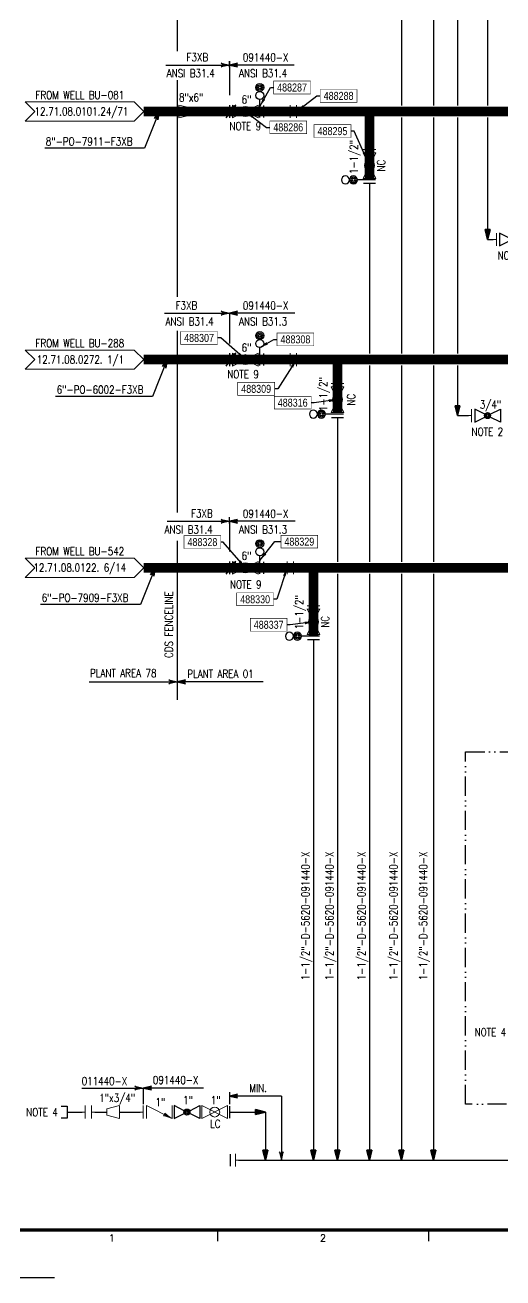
# Model space of a CAD drawing. Header units: millimetres. Extents: x -287 to 5653, y -5 to 599.
# Drawn here: x 35.8 to 185, y 0 to 391.3 of the extents above; entities that cross this region are included whole.
import ezdxf
from ezdxf.enums import TextEntityAlignment as Align

# ---------------------------------------------------------------- set-up
doc = ezdxf.new("R2010")
doc.units = ezdxf.units.MM
doc.header["$LTSCALE"] = 6
doc.linetypes.add('SKIDX2', pattern=[1.75, 1, -0.25, 0, -0.25, 0, -0.25])
for name, color, linetype in [('BORDER1', 3, 'CONTINUOUS'), ('BORDER2', 7, 'CONTINUOUS'), ('DIM_TAG', 5, 'CONTINUOUS'), ('GRID', 7, 'CONTINUOUS'), ('MAJOR', 42, 'CONTINUOUS'), ('MINOR', 152, 'CONTINUOUS'), ('PID', 82, 'CONTINUOUS'), ('SKID', 6, 'SKIDX2'), ('TEXT', 42, 'CONTINUOUS'), ('TEXT_TAG', 10, 'CONTINUOUS')]:
    doc.layers.add(name, color=color, linetype=linetype)
doc.layers.add('HIGHLITED LINE', color=2, linetype='CONTINUOUS', transparency=0.6)
doc.styles.add('ROMANC', font='ROMANC.shx', dxfattribs={"width": 0.8, "height": 5})
doc.styles.add('ROMANS', font='ROMANS', dxfattribs={"width": 0.8, "height": 2.5})
doc.styles.add('ROMANT', font='ROMANT.shx', dxfattribs={"width": 0.8, "height": 4})
doc.styles.get("Standard").update_dxf_attribs({"font": 'txt.shx', "width": 0.8})
doc.styles.add('TAG', font='arial.ttf', dxfattribs={"width": 0.8})
doc.styles.add('TXT', font='txt.shx')
doc.linetypes.add('FENCE', pattern='A,2,[131,ADCO.SHX,S=0.25,R=0,X=0.125,Y=-0.125],-0.5', length=2.5)
doc.dimstyles.get("Standard").update_dxf_attribs({"dimscale": 15, "dimtxt": 0.18, "dimasz": 0.18, "dimexe": 0.18, "dimexo": 0.0625, "dimgap": 0.09, "dimtad": 0, "dimtih": 1, "dimtoh": 1, "dimdec": 4, "dimzin": 0, "dimdsep": 46, "dimtxsty": 'Standard', "dimcen": 0.09, "dimadec": 0, "dimazin": 0, "dimtfac": 1, "dimtdec": 4, "dimtofl": 0, "dimtmove": 0, "dimatfit": 3, "dimfxl": 1, "dimtolj": 1, "dimtzin": 0, "dimarcsym": 0})
pattern_1 = [(0, (18.355, 11.805), (0, 3.125), [])]

# ---------------------------------------------------------------- blocks, each defined once
blk = doc.blocks.new('AD_FLANGE WITH IMPLIED GASKET')
at = {"layer": 'PID', "lineweight": 13}
for p, q in [((0, 0), (-0.04, 0)), ((0, -0.08), (0, 0.08))]:
    blk.add_line(p, q, dxfattribs=at)
blk = doc.blocks.new('AD_BALL VALVE')
at = {"layer": 'PID', "lineweight": 13}
for p, q in [((0.16, -0.08), (-0.16, 0.08)), ((-0.16, -0.08), (0.16, 0.08)), ((-0.159, 0.08), (-0.159, -0.08)), ((0.16, 0.08), (0.16, -0.08))]:
    blk.add_line(p, q, dxfattribs=at)
blk.add_circle((0, 0), 0.0625, dxfattribs=at)
blk = doc.blocks.new('AD_BLANK CLOSED SPECTACLE')
at = {"layer": 'PID'}
blk.add_line((0, -0.075), (0, 0.15), dxfattribs=at)
for centre, radius in [((0, 0.3), 0.05), ((0, 0.2), 0.05), ((0, 0.2), 0.0333), ((0, 0.2), 0.0167)]:
    blk.add_circle(centre, radius, dxfattribs=at)
blk = doc.blocks.new('FLANGE')
at = {"layer": 'PID'}
for p, q in [((0, 0), (-0.05, 0)), ((0, -0.075), (0, 0.075))]:
    blk.add_line(p, q, dxfattribs=at)
blk = doc.blocks.new('AD_GLOBE VALVE')
at = {"layer": 'PID'}
for p, q in [((-0.034, 0.017), (-0.16, 0.08)), ((-0.16, 0.08), (-0.16, -0.08)), ((0.034, 0.017), (0.16, 0.08)), ((0.16, 0.08), (0.16, -0.08)), ((-0.16, -0.08), (-0.034, -0.017)), ((0.16, -0.08), (0.034, -0.017))]:
    blk.add_line(p, q, dxfattribs=at)
for centre, radius in [((0, 0), 0.0375), ((0, 0), 0.0255), ((-0.001, 0), 0.0135)]:
    blk.add_circle(centre, radius, dxfattribs=at)
blk = doc.blocks.new('AD_BLANK OPEN SPECTACLE')
at = {"layer": 'PID'}
blk.add_line((0, -0.075), (0, 0.15), dxfattribs=at)
for centre, radius in [((0, 0.3), 0.05), ((0, 0.3), 0.0333), ((0, 0.3), 0.0167), ((0, 0.2), 0.05)]:
    blk.add_circle(centre, radius, dxfattribs=at)
blk = doc.blocks.new('AD_INSULATING FLANGE', base_point=(0.16, 0))
at = {"layer": 'PID'}
for points in [[(0.24, 0.08), (0.203, 0.05), (0.219, 0.052), (0.221, 0.035)], [(0.203, 0.05), (0.219, 0.052), (0.221, 0.035), (0.24, 0.08)]]:
    blk.add_hatch(color=256, dxfattribs=at).paths.add_polyline_path(points, flags=0)
for p, q in [((0.12, -0.08), (0.24, 0.08)), ((0.16, 0.08), (0.16, -0.08)), ((0.2, 0.08), (0.2, -0.08)), ((0.24, 0.08), (0.203, 0.05)), ((0.203, 0.05), (0.219, 0.052)), ((0.219, 0.052), (0.221, 0.035)), ((0.221, 0.035), (0.24, 0.08))]:
    blk.add_line(p, q, dxfattribs=at)
for points in [[(0.24, 0.08), (0.203, 0.05), (0.219, 0.052), (0.221, 0.035)], [(0.203, 0.05), (0.219, 0.052), (0.221, 0.035), (0.24, 0.08)]]:
    blk.add_lwpolyline(points, close=True, dxfattribs=at)
blk = doc.blocks.new('CONCENTRIC')
at = {"layer": 'PID', "lineweight": 13}
for p, q in [((-0.08, -0.08), (-0.08, 0.08)), ((-0.08, 0.08), (0.08, 0.04)), ((0.08, 0.04), (0.08, -0.04)), ((0.08, -0.04), (-0.08, -0.08))]:
    blk.add_line(p, q, dxfattribs=at)
blk = doc.blocks.new('FLANGE BLIND WITHOUT TAP', base_point=(0.012, 0))
at = {"layer": 'PID'}
blk.add_line((0.025, -0.075), (0.025, 0.075), dxfattribs=at)
blk = doc.blocks.new('HOSE CONNECTION', base_point=(-0.062, 0))
at = {"layer": 'PID'}
for p, q in [((-0.05, 0.075), (-0.125, 0.075)), ((-0.05, -0.075), (-0.05, 0.075)), ((-0.05, 0), (0, 0)), ((-0.125, -0.075), (-0.05, -0.075))]:
    blk.add_line(p, q, dxfattribs=at)
blk = doc.blocks.new('AD_CHECK VALVE')
at = {"layer": 'PID', "lineweight": 13}
for p, q in [((-0.16, 0.08), (0.16, -0.08)), ((-0.16, -0.08), (-0.16, 0.08)), ((0.16, -0.08), (0.16, 0.08)), ((0.053, -0.048), (0.07, -0.014)), ((0.053, -0.048), (0.083, -0.041)), ((0.105, -0.053), (0.053, -0.048)), ((0.083, -0.041), (0.07, -0.014)), ((0.07, -0.014), (0.105, -0.053))]:
    blk.add_line(p, q, dxfattribs=at)
for centre, start, end in [((-0.003, -0.431), 66.7993, 81.7792), ((0.343, 0.261), 225.0907, 240.0706)]:
    blk.add_arc(centre, 0.387, start, end, dxfattribs=at)
blk = doc.blocks.new('FLANGE BLIND', base_point=(0.012, 0))
at = {"layer": 'PID', "lineweight": 13}
blk.add_line((0.025, -0.075), (0.025, 0.075), dxfattribs=at)
blk = doc.blocks.new('AD_OFF-DRAWING', base_point=(-1.08, -0.04))
at = {"layer": 'PID', "lineweight": 13}
for p, q in [((-1.8, 0.08), (-0.44, 0.08)), ((-1.8, 0.08), (-1.68, -0.04)), ((-0.44, 0.08), (-0.32, -0.04)), ((-1.8, -0.16), (-1.68, -0.04)), ((-0.44, -0.16), (-0.32, -0.04)), ((-1.8, -0.16), (-0.44, -0.16))]:
    blk.add_line(p, q, dxfattribs=at)
blk = doc.blocks.new('*U20')
at = {"layer": 'BORDER1', "color": 154, "true_color": 0x1859a9, "const_width": 1}
blk.add_lwpolyline([(0, 564), (796, 564), (796, 0), (0, 0)], close=True, dxfattribs=at)
at = {"layer": 'BORDER2'}
blk.add_lwpolyline([(15, -15), (-30, -15), (-30, 30)], dxfattribs=at)
at = {"layer": 'BORDER2', "flags": 8}
for tag, height, style, p in [('REV4', 2.7, 'ROMANS', (662.76, 139.68)), ('REV3', 2.7, 'ROMANS', (662.76, 132.68)), ('REV2', 2.7, 'ROMANS', (662.76, 125.68)), ('REV', 2.7, 'ROMANS', (662.76, 118.68)), ('RE4', 7, 'ROMANT', (745.34, 6.15))]:
    blk.add_attdef(tag, text='', height=height, dxfattribs=dict(at, style=style)).set_placement(p, align=Align.CENTER)
at = {"layer": 'BORDER2', "style": 'ROMANS', "width": 4.59626}
for tag, p, p2 in [('DATE4', (668.47, 139.68), (681.47, 139.68)), ('DATE3', (668.47, 132.68), (681.47, 132.68)), ('DATE2', (668.47, 125.68), (681.47, 125.68)), ('DATE', (668.47, 118.68), (681.47, 118.68))]:
    blk.add_attdef(tag, text='', height=2.7, dxfattribs=at).set_placement(p, p2, align=Align.FIT)
at = {"layer": 'BORDER2'}
for tag, height, style, p in [('DRN4', 2.7, 'ROMANS', (689.55, 139.68)), ('CHD4', 2.7, 'ROMANS', (701.61, 139.68)), ('APD4', 2.7, 'ROMANS', (713.32, 139.68)), ('DRN3', 2.7, 'ROMANS', (689.55, 132.68)), ('CHD3', 2.7, 'ROMANS', (701.61, 132.68)), ('APD3', 2.7, 'ROMANS', (713.32, 132.68)), ('DRN2', 2.7, 'ROMANS', (689.55, 125.68)), ('CHD2', 2.7, 'ROMANS', (701.61, 125.68)), ('APD2', 2.7, 'ROMANS', (713.32, 125.68)), ('DRN', 2.7, 'ROMANS', (689.55, 118.68)), ('CHD', 2.7, 'ROMANS', (701.61, 118.68)), ('APD', 2.7, 'ROMANS', (713.32, 118.68)), ('CONS_CONT_VEND', 3.5, 'ROMANC', (726, 61.94))]:
    blk.add_attdef(tag, text='', height=height, dxfattribs=dict(at, style=style)).set_placement(p, align=Align.CENTER)
at = {"layer": 'BORDER2', "style": 'ROMANS', "width": 0.8}
for tag, p, height in [('1:X', (670.77, 103.49), 3), ('LOC', (709.61, 103.49), 3), ('PROJ_NO', (774.84, 103.49), 3), ('CONS_DRG_NO', (681.74, 53.26), 2.5)]:
    blk.add_attdef(tag, p, '', height=height, dxfattribs=at)
at = {"layer": 'BORDER2', "lineweight": 30, "width": 0.8, "flags": 104}
for tag, p in [('COMMENTS4', (720.55, 141.5)), ('COMMENTS3', (720.55, 134.5)), ('COMMENTS2', (720.55, 127.5)), ('COMMENTS', (720.55, 120.5))]:
    blk.add_attdef(tag, text='', height=2.2, dxfattribs=at).set_placement(p, align=Align.MIDDLE_LEFT)
at = {"layer": 'BORDER2', "style": 'ROMANS', "width": 0.8}
for tag, p in [('PROJECT_TITLE_1', (726, 45.91)), ('PROJECT_TITLE_2', (726, 40.58))]:
    blk.add_attdef(tag, text='', height=3.5, dxfattribs=at).set_placement(p, align=Align.MIDDLE)
at = {"layer": 'BORDER2', "style": 'ROMANT', "width": 0.8}
for tag, p in [('DRG_TITLE_1', (726, 29.73)), ('DRG_TITLE_2', (726, 23.03)), ('DRG_TITLE_3', (726, 16.33))]:
    blk.add_attdef(tag, text='', height=4, dxfattribs=at).set_placement(p, align=Align.CENTER)
at = {"layer": 'BORDER2', "style": 'ROMANT'}
for tag, p in [('AR', (668.95, 6.15)), ('PA', (683.03, 6.15)), ('DC', (697.09, 6.15)), ('TS', (775.94, 6.15))]:
    blk.add_attdef(tag, p, '', height=7, dxfattribs=at)
for tag, p in [('SRNO', (736.79, 6.15)), ('SH', (771.83, 6.2))]:
    blk.add_attdef(tag, text='', height=7, dxfattribs=at).set_placement(p, align=Align.RIGHT)
at = {"layer": 'BORDER2', "style": 'ROMANS', "flags": 2}
blk.add_attdef('TB_VERSION', text='', height=2, dxfattribs=at).set_placement((1, -1), align=Align.TOP_LEFT)
blk = doc.blocks.new('A$C30e92614')
at = {"layer": 'GRID'}
for p, q in [((95.9167, 15), (95.9167, 11.5)), ((161.833, 15), (161.833, 11.5))]:
    blk.add_line(p, q, dxfattribs=at)
at = {"layer": 'GRID', "style": 'TXT'}
for s, p in [('1', (61.96564, 11.35)), ('2', (127.8821, 11.35))]:
    blk.add_text(s, height=2.2, dxfattribs=at).set_placement(p)

msp = doc.modelspace()

# ---------------------------------------------------------------- hatches: boundary and pattern name
at = {"layer": 'PID', "linetype": 'Continuous', "lineweight": 0}
for points in [[(180.23, 324.31), (181, 327.41), (179.44, 327.41)], [(170.86, 269.31), (171.62, 272.41), (170.07, 272.41)], [(110.86, 51.81), (107.75, 52.57), (107.75, 51.02)], [(110.86, 36.81), (111.62, 39.91), (110.07, 39.91)], [(125.86, 36.81), (126.62, 39.91), (125.07, 39.91)], [(133.36, 36.81), (134.12, 39.91), (132.57, 39.91)], [(143.36, 36.81), (144.12, 39.91), (142.57, 39.91)], [(153.36, 36.81), (154.12, 39.91), (152.57, 39.91)], [(163.36, 36.81), (164.12, 39.91), (162.57, 39.91)]]:
    msp.add_hatch(color=256, dxfattribs=at).paths.add_polyline_path(points)
at = {"layer": 'TEXT'}
for points in [[(99.61, 378.81), (97.01, 378.21), (97.81, 378.81), (97.01, 379.41)], [(99.61, 378.81), (102.2, 378.21), (101.4, 378.81), (102.2, 379.41)], [(97.01, 300.71), (99.61, 301.31), (97.01, 301.91), (97.81, 301.31)], [(99.61, 301.31), (102.2, 300.71), (101.4, 301.31), (102.2, 301.91)], [(99.61, 236.31), (97.01, 235.71), (97.81, 236.31), (97.01, 236.91)], [(99.61, 236.31), (102.2, 235.71), (101.4, 236.31), (102.2, 236.91)], [(83.36, 186.18), (80.76, 185.58), (81.56, 186.18), (80.76, 186.78)], [(83.36, 186.18), (85.95, 185.58), (85.15, 186.18), (85.95, 186.78)], [(70.13, 59.91), (72.73, 59.31), (70.13, 58.71), (70.93, 59.31)], [(75.33, 59.91), (72.73, 59.31), (75.33, 58.71), (74.53, 59.31)], [(102.2, 57.41), (99.61, 56.81), (102.2, 56.21), (101.4, 56.81)], [(115.26, 39.4), (115.86, 36.81), (116.46, 39.4), (115.86, 38.6)]]:
    msp.add_hatch(color=256, dxfattribs=at).paths.add_polyline_path(points)
h = msp.add_hatch(dxfattribs=at)
h.set_pattern_fill('LINE', color=256, scale=25, style=0)
h.set_pattern_definition(pattern_1)
h.paths.add_polyline_path([(99.61, 236.31), (97.01, 235.71), (97.81, 236.31), (97.01, 236.91)])
h = msp.add_hatch(dxfattribs=at)
h.set_pattern_fill('LINE', color=256, scale=25, style=0)
h.set_pattern_definition(pattern_1)
h.paths.add_polyline_path([(99.61, 236.31), (102.2, 235.71), (101.4, 236.31), (102.2, 236.91)])

# ---------------------------------------------------------------- linework, layer by layer
at = {"layer": 'DIM_TAG', "const_width": 0.17}
for points in [[(113.43, 369.8), (113.43, 373.8), (124.93, 373.8), (124.93, 369.8)], [(127.97, 367.19), (127.97, 371.19), (139.47, 371.19), (139.47, 367.19)], [(112.26, 357.36), (112.26, 361.36), (123.76, 361.36), (123.76, 357.36)], [(126.07, 356.18), (126.07, 360.18), (137.57, 360.18), (137.57, 356.18)], [(84.4, 291.58), (84.4, 295.58), (95.9, 295.58), (95.9, 291.58)], [(114.5, 291.13), (114.5, 295.13), (126, 295.13), (126, 291.13)], [(102.23, 275.69), (102.23, 279.69), (113.73, 279.69), (113.73, 275.69)], [(113.64, 271.36), (113.64, 275.36), (125.14, 275.36), (125.14, 271.36)], [(85.45, 227.83), (85.45, 231.83), (96.95, 231.83), (96.95, 227.83)], [(115.71, 227.96), (115.71, 231.96), (127.21, 231.96), (127.21, 227.96)], [(101.91, 209.96), (101.91, 213.96), (113.41, 213.96), (113.41, 209.96)], [(106.14, 201.99), (106.14, 205.99), (117.64, 205.99), (117.64, 201.99)]]:
    msp.add_lwpolyline(points, close=True, dxfattribs=at)
at = {"layer": 'HIGHLITED LINE', "const_width": 3}
for points in [[(72.86, 364.31), (248.36, 364.31), (248.36, 374.68), (262.36, 374.68)], [(143.36, 364.31), (143.36, 343.24)], [(72.86, 286.81), (248.36, 286.81), (248.36, 297.18), (262.36, 297.18)], [(133.36, 286.81), (133.36, 270.13)], [(72.86, 221.81), (248.36, 221.81), (248.36, 232.18), (262.36, 232.18)], [(125.86, 221.81), (125.86, 200.56)]]:
    msp.add_lwpolyline(points, dxfattribs=at)
at = {"layer": 'MAJOR'}
for points in [[(72.86, 364.31), (83.86, 364.31)], [(87.86, 364.31), (99.61, 364.31)], [(111.48, 364.31), (117.61, 364.31)], [(121.61, 364.31), (143.36, 364.31)], [(143.36, 364.31), (248.36, 364.31)], [(72.86, 286.81), (99.61, 286.81)], [(111.48, 286.81), (117.61, 286.81)], [(121.61, 286.81), (133.36, 286.81)], [(133.36, 286.81), (248.36, 286.81)], [(72.86, 221.81), (99.61, 221.81)], [(111.48, 221.81), (116.61, 221.81)], [(120.61, 221.81), (125.86, 221.81)], [(125.86, 221.81), (248.36, 221.81)]]:
    msp.add_lwpolyline(points, dxfattribs=at)
at = {"layer": 'MINOR'}
for points in [[(163.36, 442.44), (163.36, 366.18)], [(170.86, 442.44), (170.86, 366.18)], [(180.23, 442.44), (180.23, 366.18)], [(153.36, 415.56), (153.36, 366.18)], [(143.36, 364.31), (143.36, 353.43)], [(153.36, 362.44), (153.36, 288.68)], [(163.36, 362.44), (163.36, 288.68)], [(170.86, 362.44), (170.86, 288.68)], [(180.23, 362.44), (180.23, 324.31), (181.98, 324.31)], [(143.36, 340.56), (143.36, 288.68)], [(133.36, 286.81), (133.36, 280.31)], [(143.36, 284.94), (143.36, 223.68)], [(153.36, 284.94), (153.36, 223.68)], [(163.36, 284.94), (163.36, 223.68)], [(170.86, 284.94), (170.86, 269.31), (174.23, 269.31)], [(133.36, 267.43), (133.36, 223.68)], [(125.86, 221.81), (125.86, 210.93)], [(133.36, 219.94), (133.36, 36.81)], [(143.36, 219.94), (143.36, 36.81)], [(153.36, 219.94), (153.36, 36.81)], [(163.36, 219.94), (163.36, 36.81)], [(125.86, 198.06), (125.86, 36.81)], [(50.23, 51.81), (53.61, 51.81)], [(57.61, 51.81), (61.36, 51.81)], [(65.36, 51.81), (71.73, 51.81)], [(100.9, 51.81), (110.86, 51.81), (110.86, 36.81)], [(102.48, 36.81), (110.86, 36.81)], [(110.86, 36.81), (125.86, 36.81)], [(125.86, 36.81), (133.36, 36.81)], [(133.36, 36.81), (143.36, 36.81)], [(143.36, 36.81), (153.36, 36.81)], [(153.36, 36.81), (163.36, 36.81)], [(163.36, 36.81), (644.36, 36.81)]]:
    msp.add_lwpolyline(points, dxfattribs=at)
at = {"layer": 'PID', "linetype": 'Continuous', "lineweight": 35}
for p, q in [((179.44, 327.41), (180.23, 324.31)), ((181, 327.41), (179.44, 327.41)), ((180.23, 324.31), (181, 327.41)), ((170.07, 272.41), (170.86, 269.31)), ((171.62, 272.41), (170.07, 272.41)), ((170.86, 269.31), (171.62, 272.41)), ((107.75, 52.57), (107.75, 51.02)), ((110.86, 51.81), (107.75, 52.57)), ((107.75, 51.02), (110.86, 51.81)), ((110.07, 39.91), (110.86, 36.81)), ((111.62, 39.91), (110.07, 39.91)), ((110.86, 36.81), (111.62, 39.91)), ((125.07, 39.91), (125.86, 36.81)), ((126.62, 39.91), (125.07, 39.91)), ((125.86, 36.81), (126.62, 39.91)), ((132.57, 39.91), (133.36, 36.81)), ((134.12, 39.91), (132.57, 39.91)), ((133.36, 36.81), (134.12, 39.91)), ((142.57, 39.91), (143.36, 36.81)), ((144.12, 39.91), (142.57, 39.91)), ((143.36, 36.81), (144.12, 39.91)), ((152.57, 39.91), (153.36, 36.81)), ((154.12, 39.91), (152.57, 39.91)), ((153.36, 36.81), (154.12, 39.91)), ((162.57, 39.91), (163.36, 36.81)), ((164.12, 39.91), (162.57, 39.91)), ((163.36, 36.81), (164.12, 39.91))]:
    msp.add_line(p, q, dxfattribs=at)
at = {"layer": 'PID', "linetype": 'Continuous', "lineweight": 0}
for points in [[(180.23, 324.31), (181, 327.41), (179.44, 327.41)], [(170.86, 269.31), (171.62, 272.41), (170.07, 272.41)], [(110.86, 51.81), (107.75, 52.57), (107.75, 51.02)], [(110.86, 36.81), (111.62, 39.91), (110.07, 39.91)], [(125.86, 36.81), (126.62, 39.91), (125.07, 39.91)], [(133.36, 36.81), (134.12, 39.91), (132.57, 39.91)], [(143.36, 36.81), (144.12, 39.91), (142.57, 39.91)], [(153.36, 36.81), (154.12, 39.91), (152.57, 39.91)], [(163.36, 36.81), (164.12, 39.91), (162.57, 39.91)]]:
    msp.add_lwpolyline(points, close=True, dxfattribs=at)
at = {"layer": 'PID', "linetype": 'Continuous', "lineweight": 35}
for p in [(110.86, 36.81), (125.86, 36.81), (133.36, 36.81), (143.36, 36.81), (153.36, 36.81), (163.36, 36.81)]:
    msp.add_point(p, dxfattribs=at)
at = {"layer": 'SKID'}
msp.add_lwpolyline([(173.36, 54.31), (173.36, 164.31), (288.98, 164.31), (288.98, 516.81), (678.36, 516.81), (678.36, 54.31)], close=True, dxfattribs=at)
at = {"layer": 'TEXT', "linetype": 'FENCE'}
for p, q in [((83.36, 454.27), (83.36, 383.16)), ((83.36, 374.09), (83.36, 306.47)), ((83.36, 295.84), (83.36, 239.09)), ((83.36, 230.2), (83.36, 180.56))]:
    msp.add_line(p, q, dxfattribs=at)
at = {"layer": 'TEXT'}
for p, q in [((99.61, 378.18), (99.61, 380.06)), ((99.61, 380.06), (99.61, 378.81)), ((79.77, 378.81), (99.61, 378.81)), ((97.81, 378.81), (97.01, 379.41)), ((97.01, 379.41), (99.61, 378.81)), ((97.01, 378.21), (97.81, 378.81)), ((99.61, 378.81), (97.01, 378.21)), ((102.2, 379.41), (99.61, 378.81)), ((99.61, 378.81), (99.61, 369.39)), ((99.61, 378.81), (102.2, 378.21)), ((119.81, 378.81), (99.61, 378.81)), ((101.4, 378.81), (102.2, 379.41)), ((102.2, 378.21), (101.4, 378.81)), ((77.73, 364.31), (73.11, 352.82)), ((76.21, 362.12), (77.73, 364.31)), ((76.38, 362.22), (77.6, 363.97)), ((77.6, 363.97), (77.26, 361.86)), ((77.73, 364.31), (77.32, 361.67)), ((77.06, 362.64), (76.21, 362.12)), ((76.51, 362.3), (77.49, 363.71)), ((77.32, 361.67), (77.06, 362.64)), ((77.49, 363.71), (77.22, 362.02)), ((73.11, 352.82), (41.96, 352.82)), ((79.4, 301.31), (99.61, 301.31)), ((97.81, 301.31), (97.01, 301.91)), ((97.01, 301.91), (99.61, 301.31)), ((97.01, 300.71), (97.81, 301.31)), ((99.61, 301.31), (97.01, 300.71)), ((102.2, 301.91), (99.61, 301.31)), ((99.61, 301.31), (99.61, 291.89)), ((99.61, 301.31), (102.2, 300.71)), ((120.09, 301.31), (99.61, 301.31)), ((101.4, 301.31), (102.2, 301.91)), ((102.2, 300.71), (101.4, 301.31)), ((80.23, 286.81), (75.61, 275.32)), ((78.71, 284.62), (80.23, 286.81)), ((78.88, 284.72), (80.1, 286.47)), ((79.01, 284.8), (79.99, 286.21)), ((79.99, 286.21), (79.72, 284.52)), ((80.1, 286.47), (79.76, 284.36)), ((80.23, 286.81), (79.82, 284.17)), ((79.56, 285.14), (78.71, 284.62)), ((79.82, 284.17), (79.56, 285.14)), ((75.61, 275.32), (45.33, 275.32)), ((80.16, 236.31), (99.61, 236.31)), ((97.81, 236.31), (97.01, 236.91)), ((97.01, 236.91), (99.61, 236.31)), ((97.01, 235.71), (97.81, 236.31)), ((99.61, 236.31), (97.01, 235.71)), ((99.61, 235.68), (99.61, 237.56)), ((102.2, 236.91), (99.61, 236.31)), ((99.61, 236.31), (99.61, 226.89)), ((99.61, 236.31), (102.2, 235.71)), ((120.21, 236.31), (99.61, 236.31)), ((101.4, 236.31), (102.2, 236.91)), ((102.2, 235.71), (101.4, 236.31)), ((76.48, 221.81), (71.86, 210.32)), ((74.96, 219.62), (76.48, 221.81)), ((75.81, 220.14), (74.96, 219.62)), ((75.13, 219.72), (76.35, 221.47)), ((75.26, 219.8), (76.24, 221.21)), ((76.07, 219.17), (75.81, 220.14)), ((76.24, 221.21), (75.97, 219.52)), ((76.35, 221.47), (76.01, 219.36)), ((76.48, 221.81), (76.07, 219.17)), ((71.86, 210.32), (40.65, 210.32)), ((55.82, 186.18), (83.36, 186.18)), ((81.56, 186.18), (80.76, 186.78)), ((80.76, 186.78), (83.36, 186.18)), ((80.76, 185.58), (81.56, 186.18)), ((83.36, 186.18), (80.76, 185.58)), ((83.36, 187.43), (83.36, 186.18)), ((85.95, 186.78), (83.36, 186.18)), ((83.36, 186.18), (83.36, 184.93)), ((83.36, 186.18), (85.95, 185.58)), ((110.2, 186.18), (83.36, 186.18)), ((85.15, 186.18), (85.95, 186.78)), ((85.95, 185.58), (85.15, 186.18)), ((53.52, 59.31), (72.73, 59.31)), ((70.93, 59.31), (70.13, 59.91)), ((70.13, 59.91), (72.73, 59.31)), ((70.13, 58.71), (70.93, 59.31)), ((72.73, 59.31), (70.13, 58.71)), ((75.33, 59.91), (72.73, 59.31)), ((72.73, 59.31), (72.73, 54.31)), ((72.73, 59.31), (75.33, 58.71)), ((91.54, 59.31), (72.73, 59.31)), ((74.53, 59.31), (75.33, 59.91)), ((75.33, 58.71), (74.53, 59.31)), ((99.61, 58.06), (99.61, 56.81)), ((102.2, 57.41), (99.61, 56.81)), ((99.61, 56.81), (99.61, 54.31)), ((99.61, 56.81), (102.2, 56.21)), ((115.86, 56.81), (99.61, 56.81)), ((101.4, 56.81), (102.2, 57.41)), ((102.2, 56.21), (101.4, 56.81)), ((115.86, 56.81), (115.86, 36.81)), ((115.86, 38.6), (115.26, 39.4)), ((115.26, 39.4), (115.86, 36.81)), ((116.46, 39.4), (115.86, 38.6)), ((115.86, 36.81), (116.46, 39.4))]:
    msp.add_line(p, q, dxfattribs=at)
for points in [[(99.61, 378.81), (97.01, 378.21), (97.81, 378.81), (97.01, 379.41)], [(99.61, 378.81), (102.2, 378.21), (101.4, 378.81), (102.2, 379.41)], [(99.61, 301.31), (97.01, 300.71), (97.81, 301.31), (97.01, 301.91)], [(99.61, 301.31), (102.2, 300.71), (101.4, 301.31), (102.2, 301.91)], [(99.61, 236.31), (97.01, 235.71), (97.81, 236.31), (97.01, 236.91)], [(99.61, 236.31), (102.2, 235.71), (101.4, 236.31), (102.2, 236.91)], [(83.36, 186.18), (80.76, 185.58), (81.56, 186.18), (80.76, 186.78)], [(83.36, 186.18), (85.95, 185.58), (85.15, 186.18), (85.95, 186.78)], [(70.13, 59.91), (72.73, 59.31), (70.13, 58.71), (70.93, 59.31)], [(75.33, 59.91), (72.73, 59.31), (75.33, 58.71), (74.53, 59.31)], [(102.2, 57.41), (99.61, 56.81), (102.2, 56.21), (101.4, 56.81)], [(115.26, 39.4), (115.86, 36.81), (116.46, 39.4), (115.86, 38.6)]]:
    msp.add_lwpolyline(points, close=True, dxfattribs=at)

# ---------------------------------------------------------------- block references
at = {"layer": 'BORDER2'}
msp.add_blockref('*U20', (30, 15), dxfattribs=at)
at = {"layer": 'GRID'}
msp.add_blockref('A$C30e92614', (0, 0), dxfattribs=at)
at = {"layer": 'PID', "linetype": 'Continuous', "yscale": 25, "zscale": 25}
for name, p, xscale in [('AD_BLANK OPEN SPECTACLE', (109.11, 364.31), 25), ('AD_INSULATING FLANGE', (99.61, 364.31), 25), ('AD_BALL VALVE', (104.61, 364.31), 25), ('AD_FLANGE WITH IMPLIED GASKET', (118.61, 364.31), 25), ('AD_FLANGE WITH IMPLIED GASKET', (182.98, 324.31), 25), ('AD_GLOBE VALVE', (187.98, 324.31), 25), ('AD_BLANK OPEN SPECTACLE', (109.11, 286.81), 25), ('AD_INSULATING FLANGE', (99.61, 286.81), 25), ('AD_BALL VALVE', (104.61, 286.81), 25), ('AD_FLANGE WITH IMPLIED GASKET', (118.61, 286.81), 25), ('AD_FLANGE WITH IMPLIED GASKET', (120.61, 286.81), -25), ('AD_FLANGE WITH IMPLIED GASKET', (175.23, 269.31), 25), ('AD_GLOBE VALVE', (180.23, 269.31), 25), ('AD_BLANK OPEN SPECTACLE', (109.11, 221.81), 25), ('AD_INSULATING FLANGE', (99.61, 221.81), 25), ('AD_BALL VALVE', (104.61, 221.81), 25), ('AD_FLANGE WITH IMPLIED GASKET', (117.61, 221.81), 25), ('AD_FLANGE WITH IMPLIED GASKET', (54.61, 51.81), 25), ('AD_FLANGE WITH IMPLIED GASKET', (56.61, 51.81), -25), ('CONCENTRIC', (63.36, 51.81), -25), ('AD_FLANGE WITH IMPLIED GASKET', (72.73, 51.81), 25), ('AD_CHECK VALVE', (77.73, 51.81), 25), ('AD_GLOBE VALVE', (86.38, 51.81), 25), ('AD_BALL VALVE', (95.03, 51.81), 25), ('AD_FLANGE WITH IMPLIED GASKET', (101.48, 36.81), -25)]:
    msp.add_blockref(name, p, dxfattribs=dict(at, xscale=xscale))
for name, p, xscale, rotation in [('AD_OFF-DRAWING', (53.86, 364.31), -25, 180), ('CONCENTRIC', (85.86, 364.31), -25, 180), ('FLANGE', (110.23, 364.31), 25, 180.0000000000119), ('AD_FLANGE WITH IMPLIED GASKET', (120.61, 364.31), 25, 180.0000000000119), ('AD_FLANGE WITH IMPLIED GASKET', (143.36, 352.43), 25, 270.0000000001068), ('AD_BALL VALVE', (143.36, 347.43), -25, 90.00000000010662), ('AD_BLANK CLOSED SPECTACLE', (143.36, 342.93), -25, 90.00000000014235), ('FLANGE', (143.36, 341.81), 25, 90.0000000001423), ('AD_OFF-DRAWING', (53.86, 286.81), -25, 180), ('FLANGE', (110.23, 286.81), 25, 180.0000000000119), ('AD_FLANGE WITH IMPLIED GASKET', (133.36, 279.31), 25, 270.0000000001068), ('AD_BALL VALVE', (133.36, 274.31), -25, 90.00000000010662), ('AD_BLANK CLOSED SPECTACLE', (133.36, 269.81), -25, 90.00000000014235), ('FLANGE', (133.36, 268.68), 25, 90.0000000001423), ('AD_OFF-DRAWING', (53.86, 221.81), -25, 180), ('FLANGE', (110.23, 221.81), 25, 180.0000000000119), ('AD_FLANGE WITH IMPLIED GASKET', (119.61, 221.81), 25, 180.0000000000119), ('AD_FLANGE WITH IMPLIED GASKET', (125.86, 209.93), 25, 270.0000000001068), ('AD_BALL VALVE', (125.86, 204.93), -25, 90.00000000010662), ('AD_BLANK CLOSED SPECTACLE', (125.86, 200.43), -25, 90.00000000014221), ('FLANGE', (125.86, 199.31), 25, 90.0000000001423), ('HOSE CONNECTION', (48.67, 51.81), -25, 180), ('FLANGE BLIND', (82.05, 51.81), -25, 180), ('FLANGE BLIND', (90.7, 51.81), -25, 180), ('FLANGE', (99.65, 51.81), 25, 180.0000000000119), ('FLANGE BLIND WITHOUT TAP', (100.16, 36.81), 25, 180.0000000000119)]:
    msp.add_blockref(name, p, dxfattribs=dict(at, xscale=xscale, rotation=rotation))

# ---------------------------------------------------------------- texts
at = {"layer": 'TEXT', "style": 'ROMANS', "width": 0.8}
for s, p in [('F3XB', (86.25, 380)), ('091440-X', (103.83, 379.93)), ('ANSI B31.4', (80.05, 374.98)), ('ANSI B31.4', (102.64, 374.98)), ('FROM WELL BU-081', (39.08, 368.19)), ('8"x6"', (83.87, 367.46)), ('6"', (103.44, 366.81)), ('12.71.08.0101.24/71', (38.77, 363.09)), ('8"-PO-7911-F3XB', (42.31, 353.68)), ('F3XB', (82.82, 302.5)), ('091440-X', (103.83, 302.43)), ('ANSI B31.4', (79.69, 297.48)), ('ANSI B31.3', (102.64, 297.48)), ('FROM WELL BU-288', (39.08, 290.69)), ('6"', (103.44, 289.31)), ('12.71.08.0272. 1/1', (39.47, 285.59)), ('6"-PO-6002-F3XB', (45.69, 276.18)), ('F3XB', (87.65, 237.5)), ('091440-X', (103.83, 237.43)), ('ANSI B31.4', (79.38, 232.48)), ('ANSI B31.3', (102.64, 232.48)), ('FROM WELL BU-542', (39.08, 225.69)), ('12.71.08.0122. 6/14', (38.43, 220.59)), ('6"', (103.44, 224.31)), ('6"-PO-7909-F3XB', (41.01, 211.18)), ('011440-X', (53.5, 60.22)), ('091440-X', (75.73, 60.56)), ('1"x3/4"', (58.96, 54.96))]:
    msp.add_text(s, height=2.5, dxfattribs=at).set_placement(p)
for s, p in [('NOTE 9', (99.66, 359.74)), ('NOTE 2', (183.36, 319.31)), ('NOTE 9', (98.95, 282.24)), ('NOTE 2', (175.23, 264.31)), ('NOTE 9', (99.8, 216.58)), ('PLANT AREA 78', (56.11, 188.88)), ('PLANT AREA 01', (86.48, 188.68)), ('NOTE 4', (176.19, 76.75)), ('MIN.', (105.86, 59.31)), ('NOTE 4', (36.19, 51.75))]:
    msp.add_text(s, height=2.5, dxfattribs=at).set_placement(p, align=Align.MIDDLE_LEFT)
for s, p in [('1-1/2"', (139.68, 344.79)), ('1-1/2"', (130.16, 270.73)), ('1-1/2"', (122.66, 202.61)), ('1-1/2"-D-5620-091440-X', (124.61, 92.96)), ('1-1/2"-D-5620-091440-X', (132.11, 92.96)), ('1-1/2"-D-5620-091440-X', (142.11, 92.96)), ('1-1/2"-D-5620-091440-X', (152.11, 92.96)), ('1-1/2"-D-5620-091440-X', (161.41, 92.96))]:
    msp.add_text(s, height=2.5, rotation=90, dxfattribs=at).set_placement(p)
for p in [(147, 347.42), (137.63, 274.29), (129.5, 204.92)]:
    msp.add_text('NC', height=2.5, rotation=90, dxfattribs=at).set_placement(p, align=Align.MIDDLE_CENTER)
at = {"layer": 'TEXT', "lineweight": 0, "style": 'ROMANS', "width": 0.8}
for s, p in [('3/4"', (177.83, 271.53)), ('1"', (76.53, 53.65)), ('1"', (85.17, 54.27)), ('1"', (93.82, 54.27))]:
    msp.add_text(s, height=2.5, dxfattribs=at).set_placement(p)
at = {"layer": 'TEXT', "style": 'ROMANS', "width": 0.8}
msp.add_text('CDS FENCELINE', height=2.5, rotation=90, dxfattribs=at).set_placement((80.7, 193.62), align=Align.MIDDLE_LEFT)
msp.add_text('LC', height=2.5, dxfattribs=at).set_placement((95.22, 48.16), align=Align.MIDDLE_CENTER)
at = {"layer": 'TEXT_TAG', "style": 'TAG', "width": 0.8}
for s, p in [('488287', (119.18, 371.8)), ('488288', (133.72, 369.19)), ('488286', (118.01, 359.36)), ('488295', (131.82, 358.18)), ('488307', (90.15, 293.58)), ('488308', (120.25, 293.13)), ('488309', (107.98, 277.69)), ('488316', (119.39, 273.36)), ('488328', (91.2, 229.83)), ('488329', (121.46, 229.96)), ('488330', (107.66, 211.96)), ('488337', (111.89, 203.99))]:
    msp.add_text(s, height=2.5, dxfattribs=at).set_placement(p, align=Align.MIDDLE_CENTER)

# ---------------------------------------------------------------- leaders
at = {"layer": 'DIM_TAG'}
for points in [[(109.11, 365.86), (112.43, 371.8), (113.43, 371.8)], [(120.61, 364.31), (126.97, 369.19), (127.97, 369.19)], [(104.61, 364.31), (111.26, 359.36), (112.26, 359.36)], [(143.36, 347.43), (138.57, 358.18), (137.57, 358.18)], [(104.61, 286.81), (96.99, 293.58), (95.9, 293.58)], [(109.11, 290.56), (113.5, 293.13), (114.5, 293.13)], [(120.61, 286.81), (114.73, 277.69), (113.73, 277.69)], [(133.36, 274.31), (126.14, 273.36), (125.14, 273.36)], [(104.61, 221.81), (97.65, 229.83), (96.95, 229.83)], [(109.11, 224.11), (113.76, 229.96), (115.71, 229.96)], [(117.61, 221.81), (114.41, 211.96), (113.41, 211.96)], [(125.86, 204.93), (118.64, 203.99), (117.64, 203.99)]]:
    msp.add_leader(points, dimstyle='Standard', dxfattribs=at)

doc.saveas('drawing.dxf')
